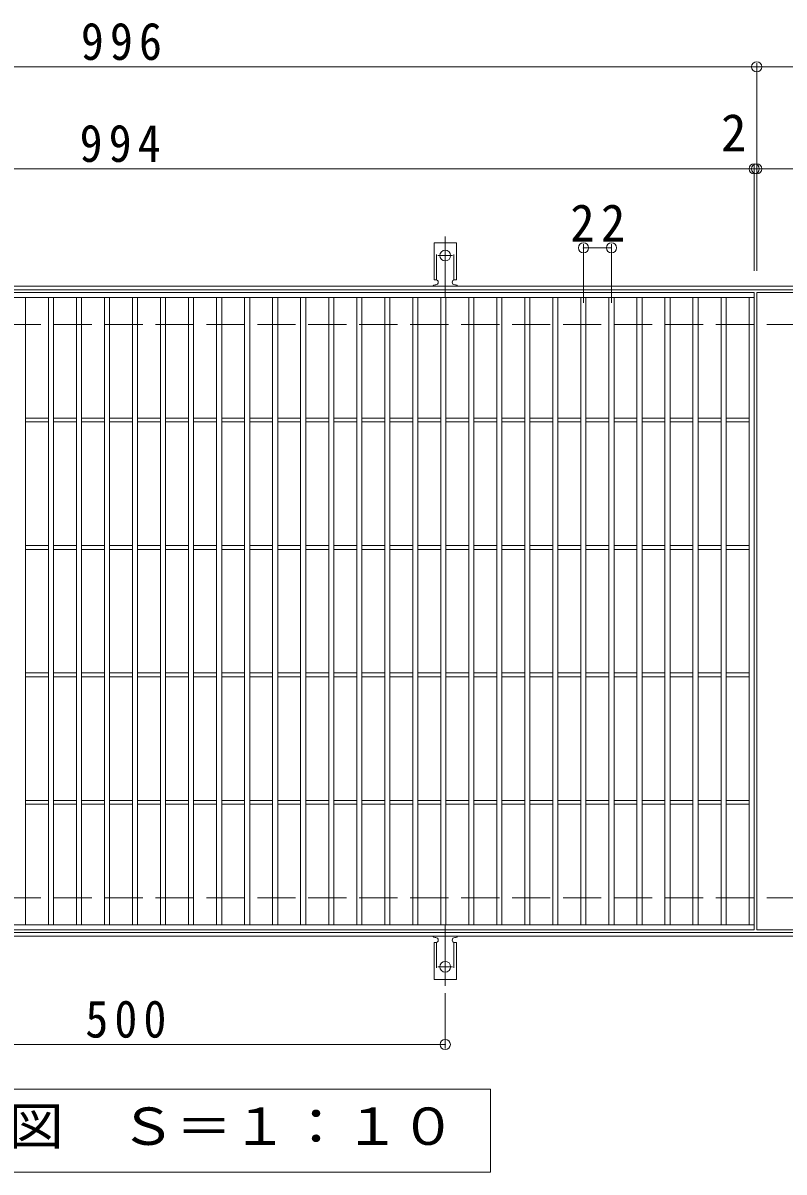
# Model space of a CAD drawing. Units: millimetres, scale not verified. Extents: x -1600 to 1596, y -1377 to 1324.
# Drawn here: x -71 to 527, y 423 to 1324 of the extents above; entities that cross this region are included whole.
import ezdxf
from ezdxf.enums import TextEntityAlignment as Align

# ---------------------------------------------------------------- set-up
doc = ezdxf.new("R2010")
doc.units = ezdxf.units.MM
doc.header["$LTSCALE"] = 10
doc.header["$PDMODE"] = 32
doc.header["$PDSIZE"] = 8
for name, pattern in [('CHAIN2', [12, 9, -1, 1, -1]), ('DASHED2', [3, 2, -1]), ('DASHED3', [4, 3, -1])]:
    doc.linetypes.add(name, pattern=pattern)
for name, color, linetype, lineweight in [('C-1', 2, 'Continuous', 9), ('C-2', 3, 'Continuous', 9), ('C-4', 7, 'Continuous', 9), ('C-5', 7, 'Continuous', 9), ('C-A', 3, 'Continuous', 9)]:
    doc.layers.add(name, color=color, linetype=linetype, lineweight=lineweight)
doc.styles.add('ＭＳ ゴシック', font='')
doc.styles.get('ＭＳ ゴシック').set_extended_font_data('MS Gothic')

msp = doc.modelspace()

# ---------------------------------------------------------------- linework, layer by layer
at = {"layer": 'C-1'}
for p, q in [((663.42, 1118.02), (-641.57, 1118.02)), ((663.42, 1115.02), (-641.57, 1115.02)), ((663.42, 611.02), (-641.57, 611.02)), ((663.42, 608.02), (-641.57, 608.02))]:
    msp.add_line(p, q, dxfattribs=at)
at = {"layer": 'C-1', "linetype": 'DASHED3'}
for p, q in [((663.42, 1088.02), (-641.57, 1088.02)), ((663.42, 638.02), (-641.57, 638.02))]:
    msp.add_line(p, q, dxfattribs=at)
at = {"layer": 'C-2'}
for p, q in [((-490.58, 1109.02), (503.43, 1109.02)), ((-68.57, 617.02), (-68.57, 1109.02)), ((-50.58, 617.02), (-50.58, 1109.02)), ((-46.57, 617.02), (-46.57, 1109.02)), ((-28.57, 617.02), (-28.57, 1109.02)), ((-24.57, 617.02), (-24.57, 1109.02)), ((-6.57, 617.02), (-6.57, 1109.02)), ((-2.58, 617.02), (-2.58, 1109.02)), ((15.43, 617.02), (15.43, 1109.02)), ((19.42, 617.02), (19.42, 1109.02)), ((37.43, 617.02), (37.43, 1109.02)), ((41.43, 617.02), (41.43, 1109.02)), ((59.42, 617.02), (59.42, 1109.02)), ((63.43, 617.02), (63.43, 1109.02)), ((81.42, 617.02), (81.42, 1109.02)), ((85.43, 617.02), (85.43, 1109.02)), ((103.43, 617.02), (103.43, 1109.02)), ((107.42, 617.02), (107.42, 1109.02)), ((125.43, 617.02), (125.43, 1109.02)), ((129.43, 617.02), (129.43, 1109.02)), ((147.43, 617.02), (147.43, 1109.02)), ((151.43, 617.02), (151.43, 1109.02)), ((169.43, 617.02), (169.43, 1109.02)), ((173.43, 617.02), (173.43, 1109.02)), ((191.42, 617.02), (191.42, 1109.02)), ((195.43, 617.02), (195.43, 1109.02)), ((213.43, 617.02), (213.43, 1109.02)), ((217.42, 617.02), (217.42, 1109.02)), ((235.43, 617.02), (235.43, 1109.02)), ((239.42, 617.02), (239.42, 1109.02)), ((257.43, 617.02), (257.43, 1109.02)), ((261.42, 617.02), (261.42, 1109.02)), ((279.42, 617.02), (279.42, 1109.02)), ((283.42, 617.02), (283.42, 1109.02)), ((301.42, 617.02), (301.42, 1109.02)), ((305.43, 617.02), (305.43, 1109.02)), ((323.43, 617.02), (323.43, 1109.02)), ((327.42, 617.02), (327.42, 1109.02)), ((345.43, 617.02), (345.43, 1109.02)), ((349.42, 617.02), (349.42, 1109.02)), ((367.43, 617.02), (367.43, 1109.02)), ((371.42, 617.02), (371.42, 1109.02)), ((389.42, 617.02), (389.42, 1109.02)), ((393.43, 617.02), (393.43, 1109.02)), ((411.42, 617.02), (411.42, 1109.02)), ((415.43, 617.02), (415.43, 1109.02)), ((433.42, 617.02), (433.42, 1109.02)), ((437.42, 617.02), (437.42, 1109.02)), ((455.43, 617.02), (455.43, 1109.02)), ((459.42, 617.02), (459.42, 1109.02)), ((477.43, 617.02), (477.43, 1109.02)), ((481.42, 617.02), (481.42, 1109.02)), ((499.43, 617.02), (499.43, 1109.02)), ((503.43, 1113.02), (503.43, 613.02)), ((505.43, 1113.02), (505.43, 613.02)), ((663.42, 1113.02), (505.43, 1113.02)), ((-68.57, 1014.52), (-50.58, 1014.52)), ((-68.57, 1011.52), (-50.58, 1011.52)), ((-46.57, 1014.52), (-28.57, 1014.52)), ((-46.57, 1011.52), (-28.57, 1011.52)), ((-24.57, 1014.52), (-6.57, 1014.52)), ((-24.57, 1011.52), (-6.57, 1011.52)), ((-2.58, 1014.52), (15.43, 1014.52)), ((-2.58, 1011.52), (15.43, 1011.52)), ((19.42, 1014.52), (37.43, 1014.52)), ((19.42, 1011.52), (37.43, 1011.52)), ((41.43, 1014.52), (59.42, 1014.52)), ((41.43, 1011.52), (59.42, 1011.52)), ((63.43, 1014.52), (81.42, 1014.52)), ((63.43, 1011.52), (81.42, 1011.52)), ((85.43, 1014.52), (103.43, 1014.52)), ((85.43, 1011.52), (103.43, 1011.52)), ((107.42, 1014.52), (125.43, 1014.52)), ((107.42, 1011.52), (125.43, 1011.52)), ((129.43, 1014.52), (147.43, 1014.52)), ((129.43, 1011.52), (147.43, 1011.52)), ((151.42, 1014.52), (169.43, 1014.52)), ((151.42, 1011.52), (169.43, 1011.52)), ((173.42, 1014.52), (191.42, 1014.52)), ((173.42, 1011.52), (191.42, 1011.52)), ((195.43, 1014.52), (213.43, 1014.52)), ((195.43, 1011.52), (213.43, 1011.52)), ((217.42, 1014.52), (235.43, 1014.52)), ((217.42, 1011.52), (235.43, 1011.52)), ((239.42, 1014.52), (257.43, 1014.52)), ((239.42, 1011.52), (257.43, 1011.52)), ((261.42, 1014.52), (279.42, 1014.52)), ((261.42, 1011.52), (279.42, 1011.52)), ((283.42, 1014.52), (301.42, 1014.52)), ((283.42, 1011.52), (301.42, 1011.52)), ((305.43, 1014.52), (323.43, 1014.52)), ((305.43, 1011.52), (323.43, 1011.52)), ((327.42, 1014.52), (345.43, 1014.52)), ((327.42, 1011.52), (345.43, 1011.52)), ((349.42, 1014.52), (367.43, 1014.52)), ((349.42, 1011.52), (367.43, 1011.52)), ((371.42, 1014.52), (389.42, 1014.52)), ((371.42, 1011.52), (389.42, 1011.52)), ((393.43, 1014.52), (411.42, 1014.52)), ((393.43, 1011.52), (411.42, 1011.52)), ((415.43, 1014.52), (433.42, 1014.52)), ((415.43, 1011.52), (433.42, 1011.52)), ((437.42, 1014.52), (455.43, 1014.52)), ((437.42, 1011.52), (455.43, 1011.52)), ((459.42, 1014.52), (477.43, 1014.52)), ((459.42, 1011.52), (477.43, 1011.52)), ((481.42, 1014.52), (499.42, 1014.52)), ((481.42, 1011.52), (499.42, 1011.52)), ((-68.57, 914.52), (-50.58, 914.52)), ((-68.57, 911.52), (-50.58, 911.52)), ((-46.57, 914.52), (-28.57, 914.52)), ((-46.57, 911.52), (-28.57, 911.52)), ((-24.57, 914.52), (-6.57, 914.52)), ((-24.57, 911.52), (-6.57, 911.52)), ((-2.58, 914.52), (15.43, 914.52)), ((-2.58, 911.52), (15.43, 911.52)), ((19.42, 914.52), (37.43, 914.52)), ((19.42, 911.52), (37.43, 911.52)), ((41.43, 914.52), (59.42, 914.52)), ((41.43, 911.52), (59.42, 911.52)), ((63.43, 914.52), (81.42, 914.52)), ((63.43, 911.52), (81.42, 911.52)), ((85.43, 914.52), (103.43, 914.52)), ((85.43, 911.52), (103.43, 911.52)), ((107.42, 914.52), (125.43, 914.52)), ((107.42, 911.52), (125.43, 911.52)), ((129.43, 914.52), (147.43, 914.52)), ((129.43, 911.52), (147.43, 911.52)), ((151.42, 914.52), (169.43, 914.52)), ((151.42, 911.52), (169.43, 911.52)), ((173.42, 914.52), (191.42, 914.52)), ((173.42, 911.52), (191.42, 911.52)), ((195.43, 914.52), (213.43, 914.52)), ((195.43, 911.52), (213.43, 911.52)), ((217.42, 914.52), (235.43, 914.52)), ((217.42, 911.52), (235.43, 911.52)), ((239.42, 914.52), (257.43, 914.52)), ((239.42, 911.52), (257.43, 911.52)), ((261.42, 914.52), (279.42, 914.52)), ((261.42, 911.52), (279.42, 911.52)), ((283.42, 914.52), (301.42, 914.52)), ((283.42, 911.52), (301.42, 911.52)), ((305.43, 914.52), (323.43, 914.52)), ((305.43, 911.52), (323.43, 911.52)), ((327.42, 914.52), (345.43, 914.52)), ((327.42, 911.52), (345.43, 911.52)), ((349.42, 914.52), (367.43, 914.52)), ((349.42, 911.52), (367.43, 911.52)), ((371.42, 914.52), (389.42, 914.52)), ((371.42, 911.52), (389.42, 911.52)), ((393.43, 914.52), (411.42, 914.52)), ((393.43, 911.52), (411.42, 911.52)), ((415.43, 914.52), (433.42, 914.52)), ((415.43, 911.52), (433.42, 911.52)), ((437.42, 914.52), (455.43, 914.52)), ((437.42, 911.52), (455.43, 911.52)), ((459.42, 914.52), (477.43, 914.52)), ((459.42, 911.52), (477.43, 911.52)), ((481.42, 914.52), (499.42, 914.52)), ((481.42, 911.52), (499.42, 911.52)), ((-68.57, 814.52), (-50.58, 814.52)), ((-68.57, 811.52), (-50.58, 811.52)), ((-46.57, 814.52), (-28.57, 814.52)), ((-46.57, 811.52), (-28.57, 811.52)), ((-24.57, 814.52), (-6.57, 814.52)), ((-24.57, 811.52), (-6.57, 811.52)), ((-2.58, 814.52), (15.43, 814.52)), ((-2.58, 811.52), (15.43, 811.52)), ((19.42, 814.52), (37.43, 814.52)), ((19.42, 811.52), (37.43, 811.52)), ((41.43, 814.52), (59.42, 814.52)), ((41.43, 811.52), (59.42, 811.52)), ((63.43, 814.52), (81.42, 814.52)), ((63.43, 811.52), (81.42, 811.52)), ((85.43, 814.52), (103.43, 814.52)), ((85.43, 811.52), (103.43, 811.52)), ((107.42, 814.52), (125.43, 814.52)), ((107.42, 811.52), (125.43, 811.52)), ((129.43, 814.52), (147.43, 814.52)), ((129.43, 811.52), (147.43, 811.52)), ((151.42, 814.52), (169.43, 814.52)), ((151.42, 811.52), (169.43, 811.52)), ((173.42, 814.52), (191.42, 814.52)), ((173.42, 811.52), (191.42, 811.52)), ((195.43, 814.52), (213.43, 814.52)), ((195.43, 811.52), (213.43, 811.52)), ((217.42, 814.52), (235.43, 814.52)), ((217.42, 811.52), (235.43, 811.52)), ((239.42, 814.52), (257.43, 814.52)), ((239.42, 811.52), (257.43, 811.52)), ((261.42, 814.52), (279.42, 814.52)), ((261.42, 811.52), (279.42, 811.52)), ((283.42, 814.52), (301.42, 814.52)), ((283.42, 811.52), (301.42, 811.52)), ((305.43, 814.52), (323.43, 814.52)), ((305.43, 811.52), (323.43, 811.52)), ((327.42, 814.52), (345.43, 814.52)), ((327.42, 811.52), (345.43, 811.52)), ((349.42, 814.52), (367.43, 814.52)), ((349.42, 811.52), (367.43, 811.52)), ((371.42, 814.52), (389.42, 814.52)), ((371.42, 811.52), (389.42, 811.52)), ((393.43, 814.52), (411.42, 814.52)), ((393.43, 811.52), (411.42, 811.52)), ((415.43, 814.52), (433.42, 814.52)), ((415.43, 811.52), (433.42, 811.52)), ((437.42, 814.52), (455.43, 814.52)), ((437.42, 811.52), (455.43, 811.52)), ((459.42, 814.52), (477.43, 814.52)), ((459.42, 811.52), (477.43, 811.52)), ((481.42, 814.52), (499.42, 814.52)), ((481.42, 811.52), (499.42, 811.52)), ((-68.57, 714.52), (-50.58, 714.52)), ((-46.57, 714.52), (-28.57, 714.52)), ((-24.57, 714.52), (-6.57, 714.52)), ((-2.58, 714.52), (15.43, 714.52)), ((19.42, 714.52), (37.43, 714.52)), ((41.43, 714.52), (59.42, 714.52)), ((63.43, 714.52), (81.42, 714.52)), ((85.43, 714.52), (103.43, 714.52)), ((107.42, 714.52), (125.43, 714.52)), ((129.43, 714.52), (147.43, 714.52)), ((151.42, 714.52), (169.43, 714.52)), ((173.42, 714.52), (191.42, 714.52)), ((195.43, 714.52), (213.43, 714.52)), ((217.42, 714.52), (235.43, 714.52)), ((239.42, 714.52), (257.43, 714.52)), ((261.42, 714.52), (279.42, 714.52)), ((283.42, 714.52), (301.42, 714.52)), ((305.43, 714.52), (323.43, 714.52)), ((327.42, 714.52), (345.43, 714.52)), ((349.42, 714.52), (367.43, 714.52)), ((371.42, 714.52), (389.42, 714.52)), ((393.43, 714.52), (411.42, 714.52)), ((415.43, 714.52), (433.42, 714.52)), ((437.42, 714.52), (455.43, 714.52)), ((459.42, 714.52), (477.43, 714.52)), ((481.42, 714.52), (499.42, 714.52)), ((-68.57, 711.52), (-50.58, 711.52)), ((-46.57, 711.52), (-28.57, 711.52)), ((-24.57, 711.52), (-6.57, 711.52)), ((-2.58, 711.52), (15.43, 711.52)), ((19.42, 711.52), (37.43, 711.52)), ((41.43, 711.52), (59.42, 711.52)), ((63.43, 711.52), (81.42, 711.52)), ((85.43, 711.52), (103.43, 711.52)), ((107.42, 711.52), (125.43, 711.52)), ((129.43, 711.52), (147.43, 711.52)), ((151.42, 711.52), (169.43, 711.52)), ((173.42, 711.52), (191.42, 711.52)), ((195.43, 711.52), (213.43, 711.52)), ((217.42, 711.52), (235.43, 711.52)), ((239.42, 711.52), (257.43, 711.52)), ((261.42, 711.52), (279.42, 711.52)), ((283.42, 711.52), (301.42, 711.52)), ((305.43, 711.52), (323.43, 711.52)), ((327.42, 711.52), (345.43, 711.52)), ((349.42, 711.52), (367.43, 711.52)), ((371.42, 711.52), (389.42, 711.52)), ((393.43, 711.52), (411.42, 711.52)), ((415.43, 711.52), (433.42, 711.52)), ((437.42, 711.52), (455.43, 711.52)), ((459.42, 711.52), (477.43, 711.52)), ((481.42, 711.52), (499.42, 711.52)), ((503.43, 617.02), (-490.58, 617.02)), ((503.43, 613.02), (-490.57, 613.02)), ((663.42, 613.02), (505.43, 613.02))]:
    msp.add_line(p, q, dxfattribs=at)
msp.add_lwpolyline([(-490.57, 613.02), (-490.57, 1113.02), (503.43, 1113.02)], dxfattribs=at)
at = {"layer": 'C-4'}
for p, q in [((-641.57, 1290.02), (663.42, 1290.02)), ((505.43, 1130.02), (505.43, 1293.02)), ((-641.57, 1210.02), (663.42, 1210.02)), ((503.43, 1130.02), (503.43, 1213.02)), ((369.43, 1105.02), (369.43, 1151.02)), ((369.43, 1148.02), (391.43, 1148.02)), ((391.43, 1105.02), (391.43, 1151.02)), ((260.93, 563.3), (260.93, 520.02)), ((-239.08, 523.02), (260.93, 523.02))]:
    msp.add_line(p, q, dxfattribs=at)
for p in [(505.43, 1290.02), (503.43, 1210.02), (505.43, 1210.02), (369.43, 1148.02), (391.43, 1148.02), (260.93, 523.02)]:
    msp.add_point(p, dxfattribs=at)
at = {"layer": 'C-5'}
msp.add_lwpolyline([(-278.57, 423.02), (-278.57, 488.02), (296.42, 488.02), (296.42, 423.02)], close=True, dxfattribs=at)
at = {"layer": 'C-A', "color": 7, "linetype": 'CHAIN2'}
for p, q in [((260.92, 1109.55), (260.92, 1156.95)), ((255.15, 1142.02), (266.7, 1142.02)), ((260.92, 616.49), (260.92, 569.09)), ((255.15, 584.02), (266.7, 584.02))]:
    msp.add_line(p, q, dxfattribs=at)
at = {"layer": 'C-A'}
for p, q in [((252.17, 1123.02), (252.17, 1152.02)), ((269.67, 1152.02), (252.17, 1152.02)), ((269.67, 1123.02), (269.67, 1152.02)), ((252.17, 1123.02), (253.42, 1123.02)), ((252.93, 1119.02), (253.42, 1119.02)), ((269.67, 1123.02), (268.42, 1123.02)), ((268.42, 1119.02), (268.93, 1119.02)), ((252.93, 607.02), (253.42, 607.02)), ((268.42, 607.02), (268.93, 607.02)), ((252.17, 603.02), (253.42, 603.02)), ((252.17, 603.02), (252.17, 574.02)), ((269.67, 603.02), (268.42, 603.02)), ((269.67, 603.02), (269.67, 574.02)), ((269.67, 574.02), (252.17, 574.02))]:
    msp.add_line(p, q, dxfattribs=at)
at = {"layer": 'C-A', "linetype": 'DASHED2'}
for p, q in [((254.17, 1122.88), (254.17, 1152.02)), ((267.67, 1122.88), (267.67, 1152.02)), ((254.17, 603.17), (254.17, 574.02)), ((267.67, 603.17), (267.67, 574.02))]:
    msp.add_line(p, q, dxfattribs=at)
at = {"layer": 'C-A'}
for centre in [(260.92, 1142.02), (260.92, 584.02)]:
    msp.add_circle(centre, 4.25, dxfattribs=at)
for centre, start, end in [((252.93, 1117.02), 90.27596, 150.00047), ((253.42, 1121.02), 270, 90), ((268.42, 1121.02), 90, 269.8667), ((268.92, 1117.02), 29.99927, 89.75836), ((252.93, 609.02), 209.99951, 269.72403), ((253.42, 605.02), 270, 90), ((268.42, 605.02), 90.13329, 270), ((268.92, 609.02), 270.24162, 330.00072)]:
    msp.add_arc(centre, 2, start, end, dxfattribs=at)

# ---------------------------------------------------------------- texts
at = {"layer": 'C-4', "color": 2, "style": 'ＭＳ ゴシック'}
msp.add_text('2', height=29.33, dxfattribs=at).set_placement((477.46, 1215.02), align=Align.BOTTOM_LEFT)
at = {"layer": 'C-4', "color": 2, "char_height": 29.33, "attachment_point": 7, "style": 'ＭＳ ゴシック'}
for s, insert in [('\\T1.27;\\W0.9;996', (-25.07, 1295.02)), ('\\T1.27;\\W0.9;994', (-26.07, 1215.02)), ('\\T1.27;\\W0.95;22', (359.18, 1153.02)), ('\\T1.27;\\W0.9;500', (-21.58, 528.02))]:
    msp.add_mtext(s, dxfattribs=dict(at, insert=insert))
at = {"layer": 'C-5', "color": 2, "style": 'ＭＳ ゴシック', "width": 1.1}
msp.add_text('平面詳細図\u3000Ｓ＝１：１０', height=29.33, dxfattribs=at).set_placement((-258.57, 435.52), align=Align.BOTTOM_LEFT)

doc.saveas('drawing.dxf')
